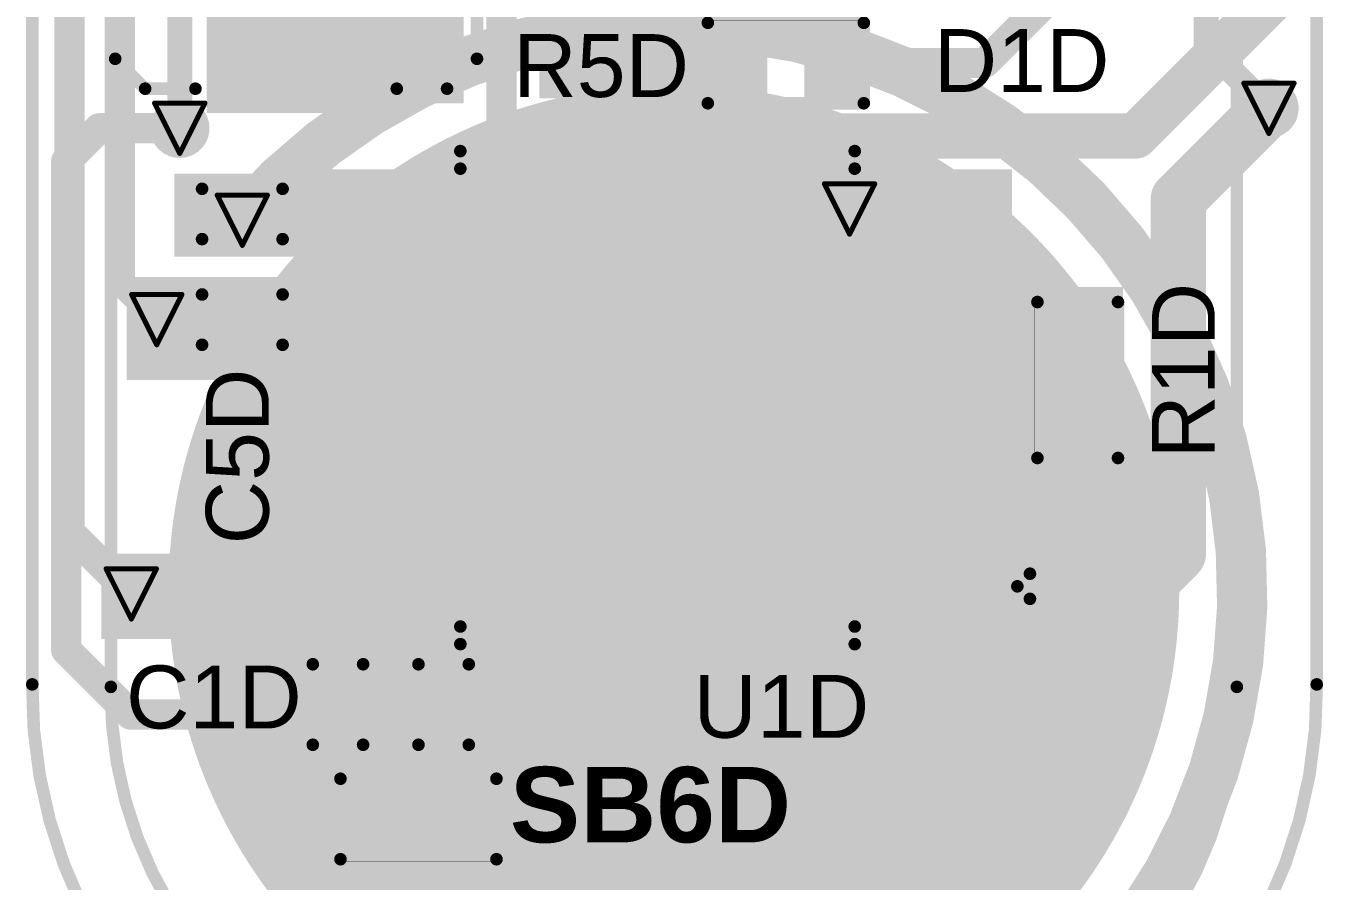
# Model space of a CAD drawing. Header units: inches. Extents: x -3.9 to 9.5, y -7 to 2.6.
# Drawn here: x -0.109 to 0.407, y -5.362 to -5.022 of the extents above; entities that cross this region are included whole.
import ezdxf

# ---------------------------------------------------------------- set-up
doc = ezdxf.new("R2010")
doc.units = ezdxf.units.IN
doc.header["$MEASUREMENT"] = 0
for name, color, linetype in [('Board Outline', 216, 'Continuous'), ('Bottom Layer', 5, 'Continuous'), ('Bottom Overlay', 54, 'Continuous'), ('Bottom Paste', 16, 'Continuous'), ('Bottom Solder', 6, 'Continuous'), ('Drill Drawing', 1, 'Continuous'), ('Top Layer', 1, 'Continuous'), ('Top Overlay', 2, 'Continuous'), ('Top Paste', 8, 'Continuous'), ('Top Solder', 216, 'Continuous'), ('Via Holes', 16, 'Continuous')]:
    doc.layers.add(name, color=color, linetype=linetype)
doc.styles.add('Arial', font='', dxfattribs={"height": 0.2})
doc.styles.add('Arial_Bold', font='', dxfattribs={"height": 0.2})
doc.styles.get('Arial').set_extended_font_data('Arial')
doc.styles.get('Arial_Bold').set_extended_font_data('Arial', bold=True)

# ---------------------------------------------------------------- blocks, each defined once
blk = doc.blocks.new('SOIC_8_45')
at = {"layer": 'Top Layer'}
for points in [[(-0.07579, 0.08681), (-0.07579, 0.06319), (-0.13681, 0.06319), (-0.13681, 0.08681)], [(0.13681, 0.08681), (0.13681, 0.06319), (0.07579, 0.06319), (0.07579, 0.08681)], [(-0.07579, 0.03681), (-0.07579, 0.01319), (-0.13681, 0.01319), (-0.13681, 0.03681)], [(0.13681, 0.03681), (0.13681, 0.01319), (0.07579, 0.01319), (0.07579, 0.03681)], [(-0.07579, -0.01319), (-0.07579, -0.03681), (-0.13681, -0.03681), (-0.13681, -0.01319)], [(0.13681, -0.01319), (0.13681, -0.03681), (0.07579, -0.03681), (0.07579, -0.01319)], [(-0.07579, -0.06319), (-0.07579, -0.08681), (-0.13681, -0.08681), (-0.13681, -0.06319)], [(0.13681, -0.06319), (0.13681, -0.08681), (0.07579, -0.08681), (0.07579, -0.06319)]]:
    blk.add_hatch(color=1, dxfattribs=at).paths.add_polyline_path(points)
at = {"layer": 'Top Overlay'}
blk.add_hatch(color=2, dxfattribs=at).paths.add_polyline_path([(-0.072, 0.062), (-0.059, 0.062), (-0.059, 0.088), (-0.072, 0.088)])
at = {"layer": 'Top Paste'}
for points in [[(-0.07579, 0.08681), (-0.07579, 0.06319), (-0.13681, 0.06319), (-0.13681, 0.08681)], [(0.13681, 0.08681), (0.13681, 0.06319), (0.07579, 0.06319), (0.07579, 0.08681)], [(-0.07579, 0.03681), (-0.07579, 0.01319), (-0.13681, 0.01319), (-0.13681, 0.03681)], [(0.13681, 0.03681), (0.13681, 0.01319), (0.07579, 0.01319), (0.07579, 0.03681)], [(-0.07579, -0.01319), (-0.07579, -0.03681), (-0.13681, -0.03681), (-0.13681, -0.01319)], [(0.13681, -0.01319), (0.13681, -0.03681), (0.07579, -0.03681), (0.07579, -0.01319)], [(-0.07579, -0.06319), (-0.07579, -0.08681), (-0.13681, -0.08681), (-0.13681, -0.06319)], [(0.13681, -0.06319), (0.13681, -0.08681), (0.07579, -0.08681), (0.07579, -0.06319)]]:
    blk.add_hatch(color=8, dxfattribs=at).paths.add_polyline_path(points)
at = {"layer": 'Top Solder'}
for points in [[(-0.07179, 0.09081), (-0.07179, 0.05919), (-0.14081, 0.05919), (-0.14081, 0.09081)], [(0.14081, 0.09081), (0.14081, 0.05919), (0.07179, 0.05919), (0.07179, 0.09081)], [(-0.07179, 0.04081), (-0.07179, 0.00919), (-0.14081, 0.00919), (-0.14081, 0.04081)], [(0.14081, 0.04081), (0.14081, 0.00919), (0.07179, 0.00919), (0.07179, 0.04081)], [(-0.07179, -0.00919), (-0.07179, -0.04081), (-0.14081, -0.04081), (-0.14081, -0.00919)], [(0.14081, -0.00919), (0.14081, -0.04081), (0.07179, -0.04081), (0.07179, -0.00919)], [(-0.07179, -0.05919), (-0.07179, -0.09081), (-0.14081, -0.09081), (-0.14081, -0.05919)], [(0.14081, -0.05919), (0.14081, -0.09081), (0.07179, -0.09081), (0.07179, -0.05919)]]:
    blk.add_hatch(color=216, dxfattribs=at).paths.add_polyline_path(points)
at = {"layer": 'Top Overlay'}
for points in [[(-0.07837, 0.098, 0.005, 0.005, 0), (-0.07837, 0.091, 0.005, 0.005, 0)], [(0.07837, 0.098, 0.005, 0.005, 0), (-0.07837, 0.098, 0.005, 0.005, 0)], [(0.07837, 0.098, 0.005, 0.005, 0), (0.07837, 0.091, 0.005, 0.005, 0)], [(-0.143, 0.075, 0.005, 0.005, 0), (-0.148, 0.08, 0.005, 0.005, 0)], [(-0.148, 0.08, 0.005, 0.005, 0), (-0.148, 0.07, 0.005, 0.005, 0)], [(-0.143, 0.075, 0.005, 0.005, 0), (-0.148, 0.07, 0.005, 0.005, 0)], [(-0.07837, -0.091, 0.005, 0.005, 0), (-0.07837, -0.098, 0.005, 0.005, 0)], [(0.07837, -0.091, 0.005, 0.005, 0), (0.07837, -0.098, 0.005, 0.005, 0)], [(0.07837, -0.098, 0.005, 0.005, 0), (-0.07837, -0.098, 0.005, 0.005, 0)]]:
    blk.add_lwpolyline(points, format="xyseb", dxfattribs=at)
for points in [[(-0.07962, 0.098, 0.0025, 0.0025, 1), (-0.07712, 0.098, 0.0025, 0.0025, 1)], [(-0.07962, 0.098, 0.0025, 0.0025, 1), (-0.07712, 0.098, 0.0025, 0.0025, 1)], [(0.07712, 0.098, 0.0025, 0.0025, 1), (0.07962, 0.098, 0.0025, 0.0025, 1)], [(0.07712, 0.098, 0.0025, 0.0025, 1), (0.07962, 0.098, 0.0025, 0.0025, 1)], [(-0.07962, 0.091, 0.0025, 0.0025, 1), (-0.07712, 0.091, 0.0025, 0.0025, 1)], [(0.07712, 0.091, 0.0025, 0.0025, 1), (0.07962, 0.091, 0.0025, 0.0025, 1)], [(-0.14925, 0.08, 0.0025, 0.0025, 1), (-0.14675, 0.08, 0.0025, 0.0025, 1)], [(-0.14925, 0.08, 0.0025, 0.0025, 1), (-0.14675, 0.08, 0.0025, 0.0025, 1)], [(-0.14425, 0.075, 0.0025, 0.0025, 1), (-0.14175, 0.075, 0.0025, 0.0025, 1)], [(-0.14425, 0.075, 0.0025, 0.0025, 1), (-0.14175, 0.075, 0.0025, 0.0025, 1)], [(-0.14925, 0.07, 0.0025, 0.0025, 1), (-0.14675, 0.07, 0.0025, 0.0025, 1)], [(-0.14925, 0.07, 0.0025, 0.0025, 1), (-0.14675, 0.07, 0.0025, 0.0025, 1)], [(-0.07962, -0.091, 0.0025, 0.0025, 1), (-0.07712, -0.091, 0.0025, 0.0025, 1)], [(0.07712, -0.091, 0.0025, 0.0025, 1), (0.07962, -0.091, 0.0025, 0.0025, 1)], [(-0.07962, -0.098, 0.0025, 0.0025, 1), (-0.07712, -0.098, 0.0025, 0.0025, 1)], [(-0.07962, -0.098, 0.0025, 0.0025, 1), (-0.07712, -0.098, 0.0025, 0.0025, 1)], [(0.07712, -0.098, 0.0025, 0.0025, 1), (0.07962, -0.098, 0.0025, 0.0025, 1)], [(0.07712, -0.098, 0.0025, 0.0025, 1), (0.07962, -0.098, 0.0025, 0.0025, 1)]]:
    blk.add_lwpolyline(points, format="xyseb", close=True, dxfattribs=at)
blk = doc.blocks.new('S______B______0402_66')
at = {"layer": 'Top Layer'}
for points in [[(-0.0275, -0.0125), (-0.0275, 0.0125), (-0.0095, 0.0125), (-0.0095, -0.0125)], [(0.0095, -0.0125), (0.0095, 0.0125), (0.0275, 0.0125), (0.0275, -0.0125)]]:
    blk.add_hatch(color=1, dxfattribs=at).paths.add_polyline_path(points)
at = {"layer": 'Top Paste'}
for points in [[(-0.0275, -0.0125), (-0.0275, 0.0125), (-0.0095, 0.0125), (-0.0095, -0.0125)], [(0.0095, -0.0125), (0.0095, 0.0125), (0.0275, 0.0125), (0.0275, -0.0125)]]:
    blk.add_hatch(color=8, dxfattribs=at).paths.add_polyline_path(points)
at = {"layer": 'Top Solder'}
for points in [[(-0.02967, -0.01467), (-0.02967, 0.01467), (-0.00733, 0.01467), (-0.00733, -0.01467)], [(0.00733, -0.01467), (0.00733, 0.01467), (0.02967, 0.01467), (0.02967, -0.01467)]]:
    blk.add_hatch(color=216, dxfattribs=at).paths.add_polyline_path(points)
at = {"layer": 'Top Overlay'}
for points in [[(-0.031, -0.016, 0.005, 0.005, 0), (-0.031, 0.016, 0.005, 0.005, 0)], [(-0.031, 0.016, 0.005, 0.005, 0), (0.031, 0.016, 0.005, 0.005, 0)], [(0.031, -0.016, 0.005, 0.005, 0), (0.031, 0.016, 0.005, 0.005, 0)], [(-0.031, -0.016, 0.005, 0.005, 0), (0.031, -0.016, 0.005, 0.005, 0)], [(-0.032, -0.017, 0.000127, 0.000127, 0), (0.032, -0.017, 0.000127, 0.000127, 0)]]:
    blk.add_lwpolyline(points, format="xyseb", dxfattribs=at)
for points in [[(-0.03225, 0.016, 0.0025, 0.0025, 1), (-0.02975, 0.016, 0.0025, 0.0025, 1)], [(-0.03225, 0.016, 0.0025, 0.0025, 1), (-0.02975, 0.016, 0.0025, 0.0025, 1)], [(0.02975, 0.016, 0.0025, 0.0025, 1), (0.03225, 0.016, 0.0025, 0.0025, 1)], [(0.02975, 0.016, 0.0025, 0.0025, 1), (0.03225, 0.016, 0.0025, 0.0025, 1)], [(-0.03225, -0.016, 0.0025, 0.0025, 1), (-0.02975, -0.016, 0.0025, 0.0025, 1)], [(-0.03225, -0.016, 0.0025, 0.0025, 1), (-0.02975, -0.016, 0.0025, 0.0025, 1)], [(0.02975, -0.016, 0.0025, 0.0025, 1), (0.03225, -0.016, 0.0025, 0.0025, 1)], [(0.02975, -0.016, 0.0025, 0.0025, 1), (0.03225, -0.016, 0.0025, 0.0025, 1)], [(-0.03203, -0.017, 0.0000635, 0.0000635, 1), (-0.03197, -0.017, 0.0000635, 0.0000635, 1)], [(0.03197, -0.017, 0.0000635, 0.0000635, 1), (0.03203, -0.017, 0.0000635, 0.0000635, 1)]]:
    blk.add_lwpolyline(points, format="xyseb", close=True, dxfattribs=at)
blk = doc.blocks.new('TC33X_2_104E__122')
at = {"layer": 'Top Layer'}
for points in [[(0.00787, 0.12992), (0.07087, 0.12992), (0.07087, 0.07087), (0.00787, 0.07087)], [(-0.02362, 0.02362), (0.02362, 0.02362), (0.02362, -0.02362), (-0.02362, -0.02362)], [(0.05512, 0.02362), (0.10236, 0.02362), (0.10236, -0.02362), (0.05512, -0.02362)]]:
    blk.add_hatch(color=1, dxfattribs=at).paths.add_polyline_path(points)
at = {"layer": 'Top Paste'}
for points in [[(0.00787, 0.12992), (0.07087, 0.12992), (0.07087, 0.07087), (0.00787, 0.07087)], [(-0.02362, 0.02362), (0.02362, 0.02362), (0.02362, -0.02362), (-0.02362, -0.02362)], [(0.05512, 0.02362), (0.10236, 0.02362), (0.10236, -0.02362), (0.05512, -0.02362)]]:
    blk.add_hatch(color=8, dxfattribs=at).paths.add_polyline_path(points)
at = {"layer": 'Top Solder'}
for points in [[(0.00387, 0.13392), (0.07487, 0.13392), (0.07487, 0.06687), (0.00387, 0.06687)], [(-0.02762, 0.02762), (0.02762, 0.02762), (0.02762, -0.02762), (-0.02762, -0.02762)], [(0.05112, 0.02762), (0.10636, 0.02762), (0.10636, -0.02762), (0.05112, -0.02762)]]:
    blk.add_hatch(color=216, dxfattribs=at).paths.add_polyline_path(points)
at = {"layer": 'Top Overlay'}
for points in [[(-0.02063, 0.1242, 0.005, 0.005, 0), (-0.03252, 0.11231, 0.005, 0.005, 0)], [(-0.00063, 0.1242, 0.005, 0.005, 0), (-0.02063, 0.1242, 0.005, 0.005, 0)], [(0.09937, 0.1242, 0.005, 0.005, 0), (0.07937, 0.1242, 0.005, 0.005, 0)], [(0.11126, 0.11231, 0.005, 0.005, 0), (0.09937, 0.1242, 0.005, 0.005, 0)], [(-0.03252, 0.11231, 0.005, 0.005, 0), (-0.03252, -0.02776, 0.005, 0.005, 0)], [(0.11126, 0.11231, 0.005, 0.005, 0), (0.11126, -0.02776, 0.005, 0.005, 0)], [(-0.038, -0.005, 0.005, 0.005, 0), (-0.043, 0, 0.005, 0.005, 0)], [(-0.043, 0, 0.005, 0.005, 0), (-0.043, -0.01, 0.005, 0.005, 0)], [(-0.038, -0.005, 0.005, 0.005, 0), (-0.043, -0.01, 0.005, 0.005, 0)], [(0.11126, -0.02776, 0.005, 0.005, 0), (-0.03252, -0.02776, 0.005, 0.005, 0)]]:
    blk.add_lwpolyline(points, format="xyseb", dxfattribs=at)
for points in [[(-0.02188, 0.1242, 0.0025, 0.0025, 1), (-0.01938, 0.1242, 0.0025, 0.0025, 1)], [(-0.02188, 0.1242, 0.0025, 0.0025, 1), (-0.01938, 0.1242, 0.0025, 0.0025, 1)], [(-0.00188, 0.1242, 0.0025, 0.0025, 1), (0.00062, 0.1242, 0.0025, 0.0025, 1)], [(0.07812, 0.1242, 0.0025, 0.0025, 1), (0.08062, 0.1242, 0.0025, 0.0025, 1)], [(0.09812, 0.1242, 0.0025, 0.0025, 1), (0.10062, 0.1242, 0.0025, 0.0025, 1)], [(0.09812, 0.1242, 0.0025, 0.0025, 1), (0.10062, 0.1242, 0.0025, 0.0025, 1)], [(-0.03377, 0.11231, 0.0025, 0.0025, 1), (-0.03127, 0.11231, 0.0025, 0.0025, 1)], [(-0.03377, 0.11231, 0.0025, 0.0025, 1), (-0.03127, 0.11231, 0.0025, 0.0025, 1)], [(0.11001, 0.11231, 0.0025, 0.0025, 1), (0.11251, 0.11231, 0.0025, 0.0025, 1)], [(0.11001, 0.11231, 0.0025, 0.0025, 1), (0.11251, 0.11231, 0.0025, 0.0025, 1)], [(-0.04425, 0, 0.0025, 0.0025, 1), (-0.04175, 0, 0.0025, 0.0025, 1)], [(-0.04425, 0, 0.0025, 0.0025, 1), (-0.04175, 0, 0.0025, 0.0025, 1)], [(-0.03925, -0.005, 0.0025, 0.0025, 1), (-0.03675, -0.005, 0.0025, 0.0025, 1)], [(-0.03925, -0.005, 0.0025, 0.0025, 1), (-0.03675, -0.005, 0.0025, 0.0025, 1)], [(-0.04425, -0.01, 0.0025, 0.0025, 1), (-0.04175, -0.01, 0.0025, 0.0025, 1)], [(-0.04425, -0.01, 0.0025, 0.0025, 1), (-0.04175, -0.01, 0.0025, 0.0025, 1)], [(-0.03377, -0.02776, 0.0025, 0.0025, 1), (-0.03127, -0.02776, 0.0025, 0.0025, 1)], [(-0.03377, -0.02776, 0.0025, 0.0025, 1), (-0.03127, -0.02776, 0.0025, 0.0025, 1)], [(0.11001, -0.02776, 0.0025, 0.0025, 1), (0.11251, -0.02776, 0.0025, 0.0025, 1)], [(0.11001, -0.02776, 0.0025, 0.0025, 1), (0.11251, -0.02776, 0.0025, 0.0025, 1)]]:
    blk.add_lwpolyline(points, format="xyseb", close=True, dxfattribs=at)
blk = doc.blocks.new('R___0402_150')
at = {"layer": 'Top Layer'}
for points in [[(-0.0275, -0.0125), (-0.0275, 0.0125), (-0.0095, 0.0125), (-0.0095, -0.0125)], [(0.0095, -0.0125), (0.0095, 0.0125), (0.0275, 0.0125), (0.0275, -0.0125)]]:
    blk.add_hatch(color=1, dxfattribs=at).paths.add_polyline_path(points)
at = {"layer": 'Top Paste'}
for points in [[(-0.0275, -0.0125), (-0.0275, 0.0125), (-0.0095, 0.0125), (-0.0095, -0.0125)], [(0.0095, -0.0125), (0.0095, 0.0125), (0.0275, 0.0125), (0.0275, -0.0125)]]:
    blk.add_hatch(color=8, dxfattribs=at).paths.add_polyline_path(points)
at = {"layer": 'Top Solder'}
for points in [[(-0.02967, -0.01467), (-0.02967, 0.01467), (-0.00733, 0.01467), (-0.00733, -0.01467)], [(0.00733, -0.01467), (0.00733, 0.01467), (0.02967, 0.01467), (0.02967, -0.01467)]]:
    blk.add_hatch(color=216, dxfattribs=at).paths.add_polyline_path(points)
at = {"layer": 'Top Overlay'}
for points in [[(-0.031, 0.016, 0.005, 0.005, 0), (-0.031, -0.016, 0.005, 0.005, 0)], [(0.031, 0.016, 0.005, 0.005, 0), (-0.031, 0.016, 0.005, 0.005, 0)], [(0.031, 0.016, 0.005, 0.005, 0), (0.031, -0.016, 0.005, 0.005, 0)], [(0.031, -0.016, 0.005, 0.005, 0), (-0.031, -0.016, 0.005, 0.005, 0)], [(0.032, -0.017, 0.000127, 0.000127, 0), (-0.032, -0.017, 0.000127, 0.000127, 0)]]:
    blk.add_lwpolyline(points, format="xyseb", dxfattribs=at)
for points in [[(-0.03225, 0.016, 0.0025, 0.0025, 1), (-0.02975, 0.016, 0.0025, 0.0025, 1)], [(-0.03225, 0.016, 0.0025, 0.0025, 1), (-0.02975, 0.016, 0.0025, 0.0025, 1)], [(0.02975, 0.016, 0.0025, 0.0025, 1), (0.03225, 0.016, 0.0025, 0.0025, 1)], [(0.02975, 0.016, 0.0025, 0.0025, 1), (0.03225, 0.016, 0.0025, 0.0025, 1)], [(-0.03225, -0.016, 0.0025, 0.0025, 1), (-0.02975, -0.016, 0.0025, 0.0025, 1)], [(-0.03225, -0.016, 0.0025, 0.0025, 1), (-0.02975, -0.016, 0.0025, 0.0025, 1)], [(0.02975, -0.016, 0.0025, 0.0025, 1), (0.03225, -0.016, 0.0025, 0.0025, 1)], [(0.02975, -0.016, 0.0025, 0.0025, 1), (0.03225, -0.016, 0.0025, 0.0025, 1)], [(-0.03203, -0.017, 0.0000635, 0.0000635, 1), (-0.03197, -0.017, 0.0000635, 0.0000635, 1)], [(0.03197, -0.017, 0.0000635, 0.0000635, 1), (0.03203, -0.017, 0.0000635, 0.0000635, 1)]]:
    blk.add_lwpolyline(points, format="xyseb", close=True, dxfattribs=at)
blk = doc.blocks.new('R___0402_178')
at = {"layer": 'Top Layer'}
for points in [[(-0.0275, -0.0125), (-0.0275, 0.0125), (-0.0095, 0.0125), (-0.0095, -0.0125)], [(0.0095, -0.0125), (0.0095, 0.0125), (0.0275, 0.0125), (0.0275, -0.0125)]]:
    blk.add_hatch(color=1, dxfattribs=at).paths.add_polyline_path(points)
at = {"layer": 'Top Paste'}
for points in [[(-0.0275, -0.0125), (-0.0275, 0.0125), (-0.0095, 0.0125), (-0.0095, -0.0125)], [(0.0095, -0.0125), (0.0095, 0.0125), (0.0275, 0.0125), (0.0275, -0.0125)]]:
    blk.add_hatch(color=8, dxfattribs=at).paths.add_polyline_path(points)
at = {"layer": 'Top Solder'}
for points in [[(-0.02967, -0.01467), (-0.02967, 0.01467), (-0.00733, 0.01467), (-0.00733, -0.01467)], [(0.00733, -0.01467), (0.00733, 0.01467), (0.02967, 0.01467), (0.02967, -0.01467)]]:
    blk.add_hatch(color=216, dxfattribs=at).paths.add_polyline_path(points)
at = {"layer": 'Top Overlay'}
for points in [[(-0.031, -0.016, 0.005, 0.005, 0), (-0.031, 0.016, 0.005, 0.005, 0)], [(0.031, 0.016, 0.005, 0.005, 0), (-0.031, 0.016, 0.005, 0.005, 0)], [(0.031, -0.016, 0.005, 0.005, 0), (0.031, 0.016, 0.005, 0.005, 0)], [(0.031, -0.016, 0.005, 0.005, 0), (-0.031, -0.016, 0.005, 0.005, 0)], [(0.032, -0.017, 0.000127, 0.000127, 0), (-0.032, -0.017, 0.000127, 0.000127, 0)]]:
    blk.add_lwpolyline(points, format="xyseb", dxfattribs=at)
for points in [[(-0.03225, 0.016, 0.0025, 0.0025, 1), (-0.02975, 0.016, 0.0025, 0.0025, 1)], [(-0.03225, 0.016, 0.0025, 0.0025, 1), (-0.02975, 0.016, 0.0025, 0.0025, 1)], [(0.02975, 0.016, 0.0025, 0.0025, 1), (0.03225, 0.016, 0.0025, 0.0025, 1)], [(0.02975, 0.016, 0.0025, 0.0025, 1), (0.03225, 0.016, 0.0025, 0.0025, 1)], [(-0.03225, -0.016, 0.0025, 0.0025, 1), (-0.02975, -0.016, 0.0025, 0.0025, 1)], [(-0.03225, -0.016, 0.0025, 0.0025, 1), (-0.02975, -0.016, 0.0025, 0.0025, 1)], [(0.02975, -0.016, 0.0025, 0.0025, 1), (0.03225, -0.016, 0.0025, 0.0025, 1)], [(0.02975, -0.016, 0.0025, 0.0025, 1), (0.03225, -0.016, 0.0025, 0.0025, 1)], [(-0.03203, -0.017, 0.0000635, 0.0000635, 1), (-0.03197, -0.017, 0.0000635, 0.0000635, 1)], [(0.03197, -0.017, 0.0000635, 0.0000635, 1), (0.03203, -0.017, 0.0000635, 0.0000635, 1)]]:
    blk.add_lwpolyline(points, format="xyseb", close=True, dxfattribs=at)
blk = doc.blocks.new('_EMG________B_199')
at = {"layer": 'Bottom Layer'}
h = blk.add_hatch(color=5, dxfattribs=at)
edge = h.paths.add_edge_path()
edge.add_arc((0, -0.3932), 0.19685, 0, 360)
at = {"layer": 'Bottom Paste'}
h = blk.add_hatch(color=16, dxfattribs=at)
edge = h.paths.add_edge_path()
edge.add_arc((0, -0.3932), 0.19685, 0, 360)
at = {"layer": 'Bottom Solder'}
h = blk.add_hatch(color=6, dxfattribs=at)
edge = h.paths.add_edge_path()
edge.add_arc((0, -0.3932), 0.20085, 0, 360)
at = {"layer": 'Bottom Overlay'}
for points in [[(-0.22375, -0.43172, 0.005, 0.005, 0), (-0.22375, 0.43172, 0.005, 0.005, 0)], [(0.22375, -0.43172, 0.005, 0.005, 0), (0.22375, 0.43172, 0.005, 0.005, 0)], [(-0.06026, -0.59892, 0.005, 0.005, -0.414214), (-0.22375, -0.43172, 0.005, 0.005, 0)], [(0.22375, -0.43172, 0.005, 0.005, -0.414214), (0.06026, -0.59892, 0.005, 0.005, 0)]]:
    blk.add_lwpolyline(points, format="xyseb", dxfattribs=at)
for points in [[(-0.225, -0.43172, 0.0025, 0.0025, 1), (-0.2225, -0.43172, 0.0025, 0.0025, 1)], [(-0.225, -0.43172, 0.0025, 0.0025, 1), (-0.2225, -0.43172, 0.0025, 0.0025, 1)], [(0.2225, -0.43172, 0.0025, 0.0025, 1), (0.225, -0.43172, 0.0025, 0.0025, 1)], [(0.2225, -0.43172, 0.0025, 0.0025, 1), (0.225, -0.43172, 0.0025, 0.0025, 1)]]:
    blk.add_lwpolyline(points, format="xyseb", close=True, dxfattribs=at)
blk = doc.blocks.new('C___0402_234')
at = {"layer": 'Top Layer'}
for points in [[(-0.0275, -0.0125), (-0.0275, 0.0125), (-0.0095, 0.0125), (-0.0095, -0.0125)], [(0.0095, -0.0125), (0.0095, 0.0125), (0.0275, 0.0125), (0.0275, -0.0125)]]:
    blk.add_hatch(color=1, dxfattribs=at).paths.add_polyline_path(points)
at = {"layer": 'Top Paste'}
for points in [[(-0.0275, -0.0125), (-0.0275, 0.0125), (-0.0095, 0.0125), (-0.0095, -0.0125)], [(0.0095, -0.0125), (0.0095, 0.0125), (0.0275, 0.0125), (0.0275, -0.0125)]]:
    blk.add_hatch(color=8, dxfattribs=at).paths.add_polyline_path(points)
at = {"layer": 'Top Solder'}
for points in [[(-0.02986, -0.01486), (-0.02986, 0.01486), (-0.00714, 0.01486), (-0.00714, -0.01486)], [(0.00714, -0.01486), (0.00714, 0.01486), (0.02986, 0.01486), (0.02986, -0.01486)]]:
    blk.add_hatch(color=216, dxfattribs=at).paths.add_polyline_path(points)
at = {"layer": 'Top Overlay'}
for points in [[(-0.011, 0.016, 0.005, 0.005, 0), (-0.031, 0.016, 0.005, 0.005, 0)], [(-0.031, -0.016, 0.005, 0.005, 0), (-0.031, 0.016, 0.005, 0.005, 0)], [(0.031, 0.016, 0.005, 0.005, 0), (0.011, 0.016, 0.005, 0.005, 0)], [(0.031, -0.016, 0.005, 0.005, 0), (0.031, 0.016, 0.005, 0.005, 0)], [(-0.011, -0.016, 0.005, 0.005, 0), (-0.031, -0.016, 0.005, 0.005, 0)], [(0.031, -0.016, 0.005, 0.005, 0), (0.011, -0.016, 0.005, 0.005, 0)]]:
    blk.add_lwpolyline(points, format="xyseb", dxfattribs=at)
for points in [[(-0.03225, 0.016, 0.0025, 0.0025, 1), (-0.02975, 0.016, 0.0025, 0.0025, 1)], [(-0.03225, 0.016, 0.0025, 0.0025, 1), (-0.02975, 0.016, 0.0025, 0.0025, 1)], [(-0.01225, 0.016, 0.0025, 0.0025, 1), (-0.00975, 0.016, 0.0025, 0.0025, 1)], [(0.00975, 0.016, 0.0025, 0.0025, 1), (0.01225, 0.016, 0.0025, 0.0025, 1)], [(0.02975, 0.016, 0.0025, 0.0025, 1), (0.03225, 0.016, 0.0025, 0.0025, 1)], [(0.02975, 0.016, 0.0025, 0.0025, 1), (0.03225, 0.016, 0.0025, 0.0025, 1)], [(-0.03225, -0.016, 0.0025, 0.0025, 1), (-0.02975, -0.016, 0.0025, 0.0025, 1)], [(-0.03225, -0.016, 0.0025, 0.0025, 1), (-0.02975, -0.016, 0.0025, 0.0025, 1)], [(-0.01225, -0.016, 0.0025, 0.0025, 1), (-0.00975, -0.016, 0.0025, 0.0025, 1)], [(0.00975, -0.016, 0.0025, 0.0025, 1), (0.01225, -0.016, 0.0025, 0.0025, 1)], [(0.02975, -0.016, 0.0025, 0.0025, 1), (0.03225, -0.016, 0.0025, 0.0025, 1)], [(0.02975, -0.016, 0.0025, 0.0025, 1), (0.03225, -0.016, 0.0025, 0.0025, 1)]]:
    blk.add_lwpolyline(points, format="xyseb", close=True, dxfattribs=at)
blk = doc.blocks.new('C___0402_262')
at = {"layer": 'Top Layer'}
for points in [[(-0.0275, -0.0125), (-0.0275, 0.0125), (-0.0095, 0.0125), (-0.0095, -0.0125)], [(0.0095, -0.0125), (0.0095, 0.0125), (0.0275, 0.0125), (0.0275, -0.0125)]]:
    blk.add_hatch(color=1, dxfattribs=at).paths.add_polyline_path(points)
at = {"layer": 'Top Paste'}
for points in [[(-0.0275, -0.0125), (-0.0275, 0.0125), (-0.0095, 0.0125), (-0.0095, -0.0125)], [(0.0095, -0.0125), (0.0095, 0.0125), (0.0275, 0.0125), (0.0275, -0.0125)]]:
    blk.add_hatch(color=8, dxfattribs=at).paths.add_polyline_path(points)
at = {"layer": 'Top Solder'}
for points in [[(-0.02986, -0.01486), (-0.02986, 0.01486), (-0.00714, 0.01486), (-0.00714, -0.01486)], [(0.00714, -0.01486), (0.00714, 0.01486), (0.02986, 0.01486), (0.02986, -0.01486)]]:
    blk.add_hatch(color=216, dxfattribs=at).paths.add_polyline_path(points)
at = {"layer": 'Top Overlay'}
for points in [[(-0.011, 0.016, 0.005, 0.005, 0), (-0.031, 0.016, 0.005, 0.005, 0)], [(-0.031, 0.016, 0.005, 0.005, 0), (-0.031, -0.016, 0.005, 0.005, 0)], [(0.031, 0.016, 0.005, 0.005, 0), (0.011, 0.016, 0.005, 0.005, 0)], [(0.031, 0.016, 0.005, 0.005, 0), (0.031, -0.016, 0.005, 0.005, 0)], [(-0.011, -0.016, 0.005, 0.005, 0), (-0.031, -0.016, 0.005, 0.005, 0)], [(0.031, -0.016, 0.005, 0.005, 0), (0.011, -0.016, 0.005, 0.005, 0)]]:
    blk.add_lwpolyline(points, format="xyseb", dxfattribs=at)
for points in [[(-0.03225, 0.016, 0.0025, 0.0025, 1), (-0.02975, 0.016, 0.0025, 0.0025, 1)], [(-0.03225, 0.016, 0.0025, 0.0025, 1), (-0.02975, 0.016, 0.0025, 0.0025, 1)], [(-0.01225, 0.016, 0.0025, 0.0025, 1), (-0.00975, 0.016, 0.0025, 0.0025, 1)], [(0.00975, 0.016, 0.0025, 0.0025, 1), (0.01225, 0.016, 0.0025, 0.0025, 1)], [(0.02975, 0.016, 0.0025, 0.0025, 1), (0.03225, 0.016, 0.0025, 0.0025, 1)], [(0.02975, 0.016, 0.0025, 0.0025, 1), (0.03225, 0.016, 0.0025, 0.0025, 1)], [(-0.03225, -0.016, 0.0025, 0.0025, 1), (-0.02975, -0.016, 0.0025, 0.0025, 1)], [(-0.03225, -0.016, 0.0025, 0.0025, 1), (-0.02975, -0.016, 0.0025, 0.0025, 1)], [(-0.01225, -0.016, 0.0025, 0.0025, 1), (-0.00975, -0.016, 0.0025, 0.0025, 1)], [(0.00975, -0.016, 0.0025, 0.0025, 1), (0.01225, -0.016, 0.0025, 0.0025, 1)], [(0.02975, -0.016, 0.0025, 0.0025, 1), (0.03225, -0.016, 0.0025, 0.0025, 1)], [(0.02975, -0.016, 0.0025, 0.0025, 1), (0.03225, -0.016, 0.0025, 0.0025, 1)]]:
    blk.add_lwpolyline(points, format="xyseb", close=True, dxfattribs=at)

msp = doc.modelspace()

# ---------------------------------------------------------------- hatches: boundary and pattern name
at = {"layer": 'Bottom Layer'}
h = msp.add_hatch(color=5, dxfattribs=at)
edge = h.paths.add_edge_path()
edge.add_arc((0.38535, -5.05478), 0.01181, 0, 360)
h = msp.add_hatch(color=5, dxfattribs=at)
edge = h.paths.add_edge_path()
edge.add_arc((-0.04752, -5.0627), 0.01181, 0, 360)
h = msp.add_hatch(color=5, dxfattribs=at)
edge = h.paths.add_edge_path()
edge.add_arc((-0.02265, -5.09928), 0.01181, 0, 360)
h = msp.add_hatch(color=5, dxfattribs=at)
edge = h.paths.add_edge_path()
edge.add_arc((0.21868, -5.09478), 0.01181, 0, 360)
h = msp.add_hatch(color=5, dxfattribs=at)
edge = h.paths.add_edge_path()
edge.add_arc((-0.05665, -5.13878), 0.01181, 0, 360)
h = msp.add_hatch(color=5, dxfattribs=at)
edge = h.paths.add_edge_path()
edge.add_arc((-0.06679, -5.24781), 0.01181, 0, 360)
at = {"layer": 'Top Layer'}
for points in [[(0.01135, -5.05278), (0.06535, -5.05278), (0.06535, -4.89178), (0.01135, -4.89178)], [(0.09535, -5.05078), (0.17535, -5.05078), (0.17535, -4.96478), (0.09535, -4.96478)], [(-0.03265, -5.03978), (0.03035, -5.03978), (0.03035, -4.98578), (-0.03265, -4.98578)], [(0.09535, -5.05078), (0.18335, -5.05078), (0.18335, -5.02378), (0.09535, -5.02378)], [(-0.04965, -5.11378), (0.08735, -5.11378), (0.08735, -5.08078), (-0.04965, -5.08078)], [(-0.06865, -5.16278), (0.06835, -5.16278), (0.06835, -5.12178), (-0.06865, -5.12178)], [(0.21537, -5.15678), (0.32735, -5.15678), (0.32735, -5.12578), (0.21537, -5.12578)], [(0.21537, -5.20678), (0.32835, -5.20678), (0.32835, -5.17078), (0.21537, -5.17078)], [(-0.07865, -5.26578), (0.09735, -5.26578), (0.09735, -5.23178), (-0.07865, -5.23178)], [(0.04635, -5.24978), (0.04635, -5.30778), (0.09735, -5.30778), (0.09735, -5.24978)], [(-0.00165, -5.40878), (0.03835, -5.40878), (0.03835, -5.27778), (-0.00165, -5.27778)], [(0.05635, -5.35678), (0.11735, -5.35678), (0.11735, -5.31828), (0.05635, -5.31828)]]:
    msp.add_hatch(color=1, dxfattribs=at).paths.add_polyline_path(points)
h = msp.add_hatch(color=1, dxfattribs=at)
edge = h.paths.add_edge_path()
edge.add_arc((0.38535, -5.05478), 0.01181, 0, 360)
h = msp.add_hatch(color=1, dxfattribs=at)
edge = h.paths.add_edge_path()
edge.add_arc((-0.04752, -5.0627), 0.01181, 0, 360)
h = msp.add_hatch(color=1, dxfattribs=at)
edge = h.paths.add_edge_path()
edge.add_arc((-0.02265, -5.09928), 0.01181, 0, 360)
h = msp.add_hatch(color=1, dxfattribs=at)
edge = h.paths.add_edge_path()
edge.add_arc((0.21868, -5.09478), 0.01181, 0, 360)
h = msp.add_hatch(color=1, dxfattribs=at)
edge = h.paths.add_edge_path()
edge.add_arc((-0.05665, -5.13878), 0.01181, 0, 360)
h = msp.add_hatch(color=1, dxfattribs=at)
edge = h.paths.add_edge_path()
edge.add_arc((-0.06679, -5.24781), 0.01181, 0, 360)
at = {"layer": 'Via Holes'}
h = msp.add_hatch(color=7, dxfattribs=at)
edge = h.paths.add_edge_path()
edge.add_arc((0.38535, -5.05478), 0.00591, 0, 360)
h = msp.add_hatch(color=7, dxfattribs=at)
edge = h.paths.add_edge_path()
edge.add_arc((-0.04752, -5.0627), 0.00591, 0, 360)
h = msp.add_hatch(color=7, dxfattribs=at)
edge = h.paths.add_edge_path()
edge.add_arc((0.21868, -5.09478), 0.00591, 0, 360)
h = msp.add_hatch(color=7, dxfattribs=at)
edge = h.paths.add_edge_path()
edge.add_arc((-0.02265, -5.09928), 0.00591, 0, 360)
h = msp.add_hatch(color=7, dxfattribs=at)
edge = h.paths.add_edge_path()
edge.add_arc((-0.05665, -5.13878), 0.00591, 0, 360)
h = msp.add_hatch(color=7, dxfattribs=at)
edge = h.paths.add_edge_path()
edge.add_arc((-0.06679, -5.24781), 0.00591, 0, 360)

# ---------------------------------------------------------------- linework, layer by layer
at = {"layer": 'Board Outline'}
for points in [[(-0.10614, -5.28378, 0.005, 0.005, 0), (-0.10613, -4.42332, 0.005, 0.005, 0)], [(0.40435, -4.42332, 0.005, 0.005, 0), (0.40435, -5.28379, 0.005, 0.005, 0)], [(0.08849, -5.48283, 0.005, 0.005, -0.414214), (-0.10614, -5.28379, 0.005, 0.005, 0)], [(0.40435, -5.28379, 0.005, 0.005, -0.414214), (0.20972, -5.48283, 0.005, 0.005, 0)]]:
    msp.add_lwpolyline(points, format="xyseb", dxfattribs=at)
for points in [[(-0.10739, -5.28378, 0.0025, 0.0025, 1), (-0.10489, -5.28378, 0.0025, 0.0025, 1)], [(-0.10739, -5.28379, 0.0025, 0.0025, 1), (-0.10489, -5.28379, 0.0025, 0.0025, 1)], [(0.4031, -5.28379, 0.0025, 0.0025, 1), (0.4056, -5.28379, 0.0025, 0.0025, 1)], [(0.4031, -5.28379, 0.0025, 0.0025, 1), (0.4056, -5.28379, 0.0025, 0.0025, 1)]]:
    msp.add_lwpolyline(points, format="xyseb", close=True, dxfattribs=at)
at = {"layer": 'Bottom Layer'}
for points in [[(-0.09133, -5.22328, 0.012, 0.012, 0), (-0.09133, -4.66086, 0.012, 0.012, 0)], [(-0.07033, -5.1251, 0.01, 0.01, 0), (-0.07033, -4.79596, 0.01, 0.01, 0)], [(0.3604, -5.02983, 0.01, 0.01, 0), (0.3604, -4.96874, 0.01, 0.01, 0)], [(-0.04752, -5.01565, 0.01, 0.01, 0), (-0.04752, -5.0627, 0.01, 0.01, 0)], [(-0.02265, -5.09928, 0.02, 0.02, -1.34747), (0.20885, -5.46541, 0.02, 0.02, 0)], [(0.3604, -5.02983, 0.01, 0.01, 0), (0.38535, -5.05478, 0.01, 0.01, 0)], [(-0.07033, -5.1251, 0.01, 0.01, 0), (-0.05833, -5.1371, 0.01, 0.01, 0)], [(-0.05833, -5.1371, 0.01, 0.01, 0), (-0.05665, -5.13878, 0.01, 0.01, 0)], [(-0.05833, -5.1371, 0.01, 0.01, 0), (-0.05833, -5.1371, 0.01, 0.01, 0)], [(0.14911, -5.15805, 0.022, 0.022, 0), (0.14937, -5.15778, 0.022, 0.022, 0)], [(0.14911, -5.24661, 0.022, 0.022, 0), (0.14911, -5.15805, 0.022, 0.022, 0)], [(-0.09133, -5.22328, 0.012, 0.012, 0), (-0.06679, -5.24781, 0.012, 0.012, 0)]]:
    msp.add_lwpolyline(points, format="xyseb", dxfattribs=at)
for points in [[(0.3579, -5.02983, 0.005, 0.005, 1), (0.3629, -5.02983, 0.005, 0.005, 1)], [(0.3579, -5.02983, 0.005, 0.005, 1), (0.3629, -5.02983, 0.005, 0.005, 1)], [(0.38285, -5.05478, 0.005, 0.005, 1), (0.38785, -5.05478, 0.005, 0.005, 1)], [(-0.05002, -5.0627, 0.005, 0.005, 1), (-0.04502, -5.0627, 0.005, 0.005, 1)], [(-0.02765, -5.09928, 0.01, 0.01, 1), (-0.01765, -5.09928, 0.01, 0.01, 1)], [(-0.07283, -5.1251, 0.005, 0.005, 1), (-0.06783, -5.1251, 0.005, 0.005, 1)], [(-0.07283, -5.1251, 0.005, 0.005, 1), (-0.06783, -5.1251, 0.005, 0.005, 1)], [(-0.06083, -5.1371, 0.005, 0.005, 1), (-0.05583, -5.1371, 0.005, 0.005, 1)], [(-0.06083, -5.1371, 0.005, 0.005, 1), (-0.05583, -5.1371, 0.005, 0.005, 1)], [(-0.06083, -5.1371, 0.005, 0.005, 1), (-0.05583, -5.1371, 0.005, 0.005, 1)], [(-0.06083, -5.1371, 0.005, 0.005, 1), (-0.05583, -5.1371, 0.005, 0.005, 1)], [(-0.05915, -5.13878, 0.005, 0.005, 1), (-0.05415, -5.13878, 0.005, 0.005, 1)], [(0.14361, -5.15805, 0.011, 0.011, 1), (0.15461, -5.15805, 0.011, 0.011, 1)], [(0.14361, -5.15805, 0.011, 0.011, 1), (0.15461, -5.15805, 0.011, 0.011, 1)], [(0.14387, -5.15778, 0.011, 0.011, 1), (0.15487, -5.15778, 0.011, 0.011, 1)], [(-0.09433, -5.22328, 0.006, 0.006, 1), (-0.08833, -5.22328, 0.006, 0.006, 1)], [(-0.09433, -5.22328, 0.006, 0.006, 1), (-0.08833, -5.22328, 0.006, 0.006, 1)], [(0.14361, -5.24661, 0.011, 0.011, 1), (0.15461, -5.24661, 0.011, 0.011, 1)], [(-0.06979, -5.24781, 0.006, 0.006, 1), (-0.06379, -5.24781, 0.006, 0.006, 1)]]:
    msp.add_lwpolyline(points, format="xyseb", close=True, dxfattribs=at)
at = {"layer": 'Drill Drawing'}
for points in [[(0.37535, -5.04478, 0.002, 0.002, 0), (0.39535, -5.04478, 0.002, 0.002, 0)], [(0.37535, -5.04478, 0.002, 0.002, 0), (0.38535, -5.06478, 0.002, 0.002, 0)], [(0.38535, -5.06478, 0.002, 0.002, 0), (0.39535, -5.04478, 0.002, 0.002, 0)], [(-0.05752, -5.0527, 0.002, 0.002, 0), (-0.03752, -5.0527, 0.002, 0.002, 0)], [(-0.05752, -5.0527, 0.002, 0.002, 0), (-0.04752, -5.0727, 0.002, 0.002, 0)], [(-0.04752, -5.0727, 0.002, 0.002, 0), (-0.03752, -5.0527, 0.002, 0.002, 0)], [(0.20868, -5.08478, 0.002, 0.002, 0), (0.22868, -5.08478, 0.002, 0.002, 0)], [(0.20868, -5.08478, 0.002, 0.002, 0), (0.21868, -5.10478, 0.002, 0.002, 0)], [(0.21868, -5.10478, 0.002, 0.002, 0), (0.22868, -5.08478, 0.002, 0.002, 0)], [(-0.03265, -5.08928, 0.002, 0.002, 0), (-0.01265, -5.08928, 0.002, 0.002, 0)], [(-0.03265, -5.08928, 0.002, 0.002, 0), (-0.02265, -5.10928, 0.002, 0.002, 0)], [(-0.02265, -5.10928, 0.002, 0.002, 0), (-0.01265, -5.08928, 0.002, 0.002, 0)], [(-0.06665, -5.12878, 0.002, 0.002, 0), (-0.04665, -5.12878, 0.002, 0.002, 0)], [(-0.06665, -5.12878, 0.002, 0.002, 0), (-0.05665, -5.14878, 0.002, 0.002, 0)], [(-0.05665, -5.14878, 0.002, 0.002, 0), (-0.04665, -5.12878, 0.002, 0.002, 0)], [(-0.07679, -5.23781, 0.002, 0.002, 0), (-0.05679, -5.23781, 0.002, 0.002, 0)], [(-0.07679, -5.23781, 0.002, 0.002, 0), (-0.06679, -5.25781, 0.002, 0.002, 0)], [(-0.06679, -5.25781, 0.002, 0.002, 0), (-0.05679, -5.23781, 0.002, 0.002, 0)]]:
    msp.add_lwpolyline(points, format="xyseb", dxfattribs=at)
for points in [[(0.37485, -5.04478, 0.001, 0.001, 1), (0.37585, -5.04478, 0.001, 0.001, 1)], [(0.37485, -5.04478, 0.001, 0.001, 1), (0.37585, -5.04478, 0.001, 0.001, 1)], [(0.39485, -5.04478, 0.001, 0.001, 1), (0.39585, -5.04478, 0.001, 0.001, 1)], [(0.39485, -5.04478, 0.001, 0.001, 1), (0.39585, -5.04478, 0.001, 0.001, 1)], [(-0.05802, -5.0527, 0.001, 0.001, 1), (-0.05702, -5.0527, 0.001, 0.001, 1)], [(-0.05802, -5.0527, 0.001, 0.001, 1), (-0.05702, -5.0527, 0.001, 0.001, 1)], [(-0.03802, -5.0527, 0.001, 0.001, 1), (-0.03702, -5.0527, 0.001, 0.001, 1)], [(-0.03802, -5.0527, 0.001, 0.001, 1), (-0.03702, -5.0527, 0.001, 0.001, 1)], [(0.38485, -5.06478, 0.001, 0.001, 1), (0.38585, -5.06478, 0.001, 0.001, 1)], [(0.38485, -5.06478, 0.001, 0.001, 1), (0.38585, -5.06478, 0.001, 0.001, 1)], [(-0.04802, -5.0727, 0.001, 0.001, 1), (-0.04702, -5.0727, 0.001, 0.001, 1)], [(-0.04802, -5.0727, 0.001, 0.001, 1), (-0.04702, -5.0727, 0.001, 0.001, 1)], [(0.20818, -5.08478, 0.001, 0.001, 1), (0.20918, -5.08478, 0.001, 0.001, 1)], [(0.20818, -5.08478, 0.001, 0.001, 1), (0.20918, -5.08478, 0.001, 0.001, 1)], [(0.22818, -5.08478, 0.001, 0.001, 1), (0.22918, -5.08478, 0.001, 0.001, 1)], [(0.22818, -5.08478, 0.001, 0.001, 1), (0.22918, -5.08478, 0.001, 0.001, 1)], [(-0.03315, -5.08928, 0.001, 0.001, 1), (-0.03215, -5.08928, 0.001, 0.001, 1)], [(-0.03315, -5.08928, 0.001, 0.001, 1), (-0.03215, -5.08928, 0.001, 0.001, 1)], [(-0.01315, -5.08928, 0.001, 0.001, 1), (-0.01215, -5.08928, 0.001, 0.001, 1)], [(-0.01315, -5.08928, 0.001, 0.001, 1), (-0.01215, -5.08928, 0.001, 0.001, 1)], [(-0.02315, -5.10928, 0.001, 0.001, 1), (-0.02215, -5.10928, 0.001, 0.001, 1)], [(-0.02315, -5.10928, 0.001, 0.001, 1), (-0.02215, -5.10928, 0.001, 0.001, 1)], [(0.21818, -5.10478, 0.001, 0.001, 1), (0.21918, -5.10478, 0.001, 0.001, 1)], [(0.21818, -5.10478, 0.001, 0.001, 1), (0.21918, -5.10478, 0.001, 0.001, 1)], [(-0.06715, -5.12878, 0.001, 0.001, 1), (-0.06615, -5.12878, 0.001, 0.001, 1)], [(-0.06715, -5.12878, 0.001, 0.001, 1), (-0.06615, -5.12878, 0.001, 0.001, 1)], [(-0.04715, -5.12878, 0.001, 0.001, 1), (-0.04615, -5.12878, 0.001, 0.001, 1)], [(-0.04715, -5.12878, 0.001, 0.001, 1), (-0.04615, -5.12878, 0.001, 0.001, 1)], [(-0.05715, -5.14878, 0.001, 0.001, 1), (-0.05615, -5.14878, 0.001, 0.001, 1)], [(-0.05715, -5.14878, 0.001, 0.001, 1), (-0.05615, -5.14878, 0.001, 0.001, 1)], [(-0.07729, -5.23781, 0.001, 0.001, 1), (-0.07629, -5.23781, 0.001, 0.001, 1)], [(-0.07729, -5.23781, 0.001, 0.001, 1), (-0.07629, -5.23781, 0.001, 0.001, 1)], [(-0.05729, -5.23781, 0.001, 0.001, 1), (-0.05629, -5.23781, 0.001, 0.001, 1)], [(-0.05729, -5.23781, 0.001, 0.001, 1), (-0.05629, -5.23781, 0.001, 0.001, 1)], [(-0.06729, -5.25781, 0.001, 0.001, 1), (-0.06629, -5.25781, 0.001, 0.001, 1)], [(-0.06729, -5.25781, 0.001, 0.001, 1), (-0.06629, -5.25781, 0.001, 0.001, 1)]]:
    msp.add_lwpolyline(points, format="xyseb", close=True, dxfattribs=at)
at = {"layer": 'Top Layer'}
for points in [[(0.16985, -5.03478, 0.012, 0.012, 0), (0.16985, -4.75078, 0.012, 0.012, 0)], [(0.08037, -5.08678, 0.012, 0.012, 0), (0.08037, -4.86078, 0.012, 0.012, 0)], [(0.27237, -5.03678, 0.012, 0.012, 0), (0.30337, -5.00578, 0.012, 0.012, 0)], [(0.33235, -5.06578, 0.018, 0.018, 0), (0.38635, -5.01178, 0.018, 0.018, 0)], [(0.21185, -5.03678, 0.012, 0.012, 0), (0.27237, -5.03678, 0.012, 0.012, 0)], [(0.34935, -5.09078, 0.022, 0.022, 0), (0.38535, -5.05478, 0.022, 0.022, 0)], [(-0.09265, -5.07578, 0.012, 0.012, 0), (-0.07956, -5.0627, 0.012, 0.012, 0)], [(-0.07956, -5.0627, 0.012, 0.012, 0), (-0.04752, -5.0627, 0.012, 0.012, 0)], [(0.17835, -5.09578, 0.018, 0.018, 0), (0.20835, -5.06578, 0.018, 0.018, 0)], [(0.20835, -5.06578, 0.018, 0.018, 0), (0.33235, -5.06578, 0.018, 0.018, 0)], [(-0.09265, -5.27017, 0.012, 0.012, 0), (-0.09265, -5.07578, 0.012, 0.012, 0)], [(0.34935, -5.2319, 0.022, 0.022, 0), (0.34935, -5.09078, 0.022, 0.022, 0)], [(0.17835, -5.18178, 0.018, 0.018, 0), (0.17835, -5.09578, 0.018, 0.018, 0)], [(0.21868, -5.09478, 0.022, 0.022, 0), (0.24867, -5.09478, 0.022, 0.022, 0)], [(-0.02413, -5.12778, 0.01, 0.01, 0), (-0.01963, -5.13228, 0.01, 0.01, 0)], [(-0.05665, -5.13878, 0.02, 0.02, 0), (-0.05608, -5.13935, 0.02, 0.02, 0)], [(-0.01963, -5.13628, 0.01, 0.01, 0), (-0.01963, -5.13228, 0.01, 0.01, 0)], [(-0.05608, -5.13935, 0.02, 0.02, 0), (-0.02265, -5.13935, 0.02, 0.02, 0)], [(-0.02265, -5.13935, 0.02, 0.02, 0), (-0.02256, -5.13935, 0.02, 0.02, 0)], [(-0.02256, -5.13935, 0.02, 0.02, 0), (-0.01963, -5.14228, 0.02, 0.02, 0)], [(-0.01963, -5.14228, 0.02, 0.02, 0), (0.00935, -5.14228, 0.02, 0.02, 0)], [(-0.02265, -5.13935, 0.01, 0.01, 0), (-0.02265, -5.13628, 0.01, 0.01, 0)], [(-0.02265, -5.14057, 0.01, 0.01, 0), (-0.02265, -5.13935, 0.01, 0.01, 0)], [(-0.01963, -5.14228, 0.01, 0.01, 0), (-0.01963, -5.14057, 0.01, 0.01, 0)], [(-0.01963, -5.20878, 0.01, 0.01, 0), (-0.01963, -5.14228, 0.01, 0.01, 0)], [(0.16135, -5.19478, 0.018, 0.018, 0), (0.17435, -5.18178, 0.018, 0.018, 0)], [(0.17835, -5.40078, 0.018, 0.018, 0), (0.17835, -5.18178, 0.018, 0.018, 0)], [(0.03607, -5.19478, 0.018, 0.018, 0), (0.16135, -5.19478, 0.018, 0.018, 0)], [(-0.01963, -5.20878, 0.01, 0.01, 0), (-0.00863, -5.21978, 0.01, 0.01, 0)], [(-0.00863, -5.21978, 0.01, 0.01, 0), (0.10835, -5.21978, 0.01, 0.01, 0)], [(0.10835, -5.21978, 0.01, 0.01, 0), (0.12035, -5.23178, 0.01, 0.01, 0)], [(0.33646, -5.24478, 0.022, 0.022, 0), (0.34935, -5.2319, 0.022, 0.022, 0)], [(0.12035, -5.31528, 0.01, 0.01, 0), (0.12035, -5.23178, 0.01, 0.01, 0)], [(0.24867, -5.24478, 0.022, 0.022, 0), (0.33646, -5.24478, 0.022, 0.022, 0)], [(-0.06679, -5.24781, 0.01, 0.01, 0), (-0.06676, -5.24778, 0.01, 0.01, 0)], [(-0.06676, -5.24778, 0.01, 0.01, 0), (-0.06465, -5.24778, 0.01, 0.01, 0)], [(-0.09265, -5.27017, 0.012, 0.012, 0), (-0.06703, -5.29578, 0.012, 0.012, 0)], [(0.01735, -5.33728, 0.025, 0.025, 0), (0.01735, -5.29578, 0.025, 0.025, 0)], [(-0.06703, -5.29578, 0.012, 0.012, 0), (0.01735, -5.29578, 0.012, 0.012, 0)], [(0.0981, -5.33753, 0.01, 0.01, 0), (0.12035, -5.31528, 0.01, 0.01, 0)], [(0.08685, -5.33753, 0.01, 0.01, 0), (0.0981, -5.33753, 0.01, 0.01, 0)]]:
    msp.add_lwpolyline(points, format="xyseb", dxfattribs=at)
for points in [[(0.16685, -5.03478, 0.006, 0.006, 1), (0.17285, -5.03478, 0.006, 0.006, 1)], [(0.20885, -5.03678, 0.006, 0.006, 1), (0.21485, -5.03678, 0.006, 0.006, 1)], [(0.26937, -5.03678, 0.006, 0.006, 1), (0.27537, -5.03678, 0.006, 0.006, 1)], [(0.26937, -5.03678, 0.006, 0.006, 1), (0.27537, -5.03678, 0.006, 0.006, 1)], [(0.37985, -5.05478, 0.011, 0.011, 1), (0.39085, -5.05478, 0.011, 0.011, 1)], [(-0.08256, -5.0627, 0.006, 0.006, 1), (-0.07656, -5.0627, 0.006, 0.006, 1)], [(-0.08256, -5.0627, 0.006, 0.006, 1), (-0.07656, -5.0627, 0.006, 0.006, 1)], [(-0.05052, -5.0627, 0.006, 0.006, 1), (-0.04452, -5.0627, 0.006, 0.006, 1)], [(0.20385, -5.06578, 0.009, 0.009, 1), (0.21285, -5.06578, 0.009, 0.009, 1)], [(0.20385, -5.06578, 0.009, 0.009, 1), (0.21285, -5.06578, 0.009, 0.009, 1)], [(0.32785, -5.06578, 0.009, 0.009, 1), (0.33685, -5.06578, 0.009, 0.009, 1)], [(0.32785, -5.06578, 0.009, 0.009, 1), (0.33685, -5.06578, 0.009, 0.009, 1)], [(-0.09565, -5.07578, 0.006, 0.006, 1), (-0.08965, -5.07578, 0.006, 0.006, 1)], [(-0.09565, -5.07578, 0.006, 0.006, 1), (-0.08965, -5.07578, 0.006, 0.006, 1)], [(0.07737, -5.08678, 0.006, 0.006, 1), (0.08337, -5.08678, 0.006, 0.006, 1)], [(0.34385, -5.09078, 0.011, 0.011, 1), (0.35485, -5.09078, 0.011, 0.011, 1)], [(0.34385, -5.09078, 0.011, 0.011, 1), (0.35485, -5.09078, 0.011, 0.011, 1)], [(0.17385, -5.09578, 0.009, 0.009, 1), (0.18285, -5.09578, 0.009, 0.009, 1)], [(0.17385, -5.09578, 0.009, 0.009, 1), (0.18285, -5.09578, 0.009, 0.009, 1)], [(0.21318, -5.09478, 0.011, 0.011, 1), (0.22418, -5.09478, 0.011, 0.011, 1)], [(0.24317, -5.09478, 0.011, 0.011, 1), (0.25417, -5.09478, 0.011, 0.011, 1)], [(-0.02663, -5.12778, 0.005, 0.005, 1), (-0.02163, -5.12778, 0.005, 0.005, 1)], [(-0.06165, -5.13878, 0.01, 0.01, 1), (-0.05165, -5.13878, 0.01, 0.01, 1)], [(-0.02213, -5.13228, 0.005, 0.005, 1), (-0.01713, -5.13228, 0.005, 0.005, 1)], [(-0.02213, -5.13228, 0.005, 0.005, 1), (-0.01713, -5.13228, 0.005, 0.005, 1)], [(-0.06108, -5.13935, 0.01, 0.01, 1), (-0.05108, -5.13935, 0.01, 0.01, 1)], [(-0.06108, -5.13935, 0.01, 0.01, 1), (-0.05108, -5.13935, 0.01, 0.01, 1)], [(-0.02765, -5.13935, 0.01, 0.01, 1), (-0.01765, -5.13935, 0.01, 0.01, 1)], [(-0.02765, -5.13935, 0.01, 0.01, 1), (-0.01765, -5.13935, 0.01, 0.01, 1)], [(-0.02756, -5.13935, 0.01, 0.01, 1), (-0.01756, -5.13935, 0.01, 0.01, 1)], [(-0.02756, -5.13935, 0.01, 0.01, 1), (-0.01756, -5.13935, 0.01, 0.01, 1)], [(-0.02463, -5.14228, 0.01, 0.01, 1), (-0.01463, -5.14228, 0.01, 0.01, 1)], [(-0.02463, -5.14228, 0.01, 0.01, 1), (-0.01463, -5.14228, 0.01, 0.01, 1)], [(-0.02515, -5.13628, 0.005, 0.005, 1), (-0.02015, -5.13628, 0.005, 0.005, 1)], [(-0.02515, -5.13935, 0.005, 0.005, 1), (-0.02015, -5.13935, 0.005, 0.005, 1)], [(-0.02515, -5.13935, 0.005, 0.005, 1), (-0.02015, -5.13935, 0.005, 0.005, 1)], [(-0.02213, -5.13628, 0.005, 0.005, 1), (-0.01713, -5.13628, 0.005, 0.005, 1)], [(0.00435, -5.14228, 0.01, 0.01, 1), (0.01435, -5.14228, 0.01, 0.01, 1)], [(-0.02515, -5.14057, 0.005, 0.005, 1), (-0.02015, -5.14057, 0.005, 0.005, 1)], [(-0.02213, -5.14057, 0.005, 0.005, 1), (-0.01713, -5.14057, 0.005, 0.005, 1)], [(-0.02213, -5.14228, 0.005, 0.005, 1), (-0.01713, -5.14228, 0.005, 0.005, 1)], [(-0.02213, -5.14228, 0.005, 0.005, 1), (-0.01713, -5.14228, 0.005, 0.005, 1)], [(0.16985, -5.18178, 0.009, 0.009, 1), (0.17885, -5.18178, 0.009, 0.009, 1)], [(0.17385, -5.18178, 0.009, 0.009, 1), (0.18285, -5.18178, 0.009, 0.009, 1)], [(0.17385, -5.18178, 0.009, 0.009, 1), (0.18285, -5.18178, 0.009, 0.009, 1)], [(0.03157, -5.19478, 0.009, 0.009, 1), (0.04057, -5.19478, 0.009, 0.009, 1)], [(0.15685, -5.19478, 0.009, 0.009, 1), (0.16585, -5.19478, 0.009, 0.009, 1)], [(0.15685, -5.19478, 0.009, 0.009, 1), (0.16585, -5.19478, 0.009, 0.009, 1)], [(-0.02213, -5.20878, 0.005, 0.005, 1), (-0.01713, -5.20878, 0.005, 0.005, 1)], [(-0.02213, -5.20878, 0.005, 0.005, 1), (-0.01713, -5.20878, 0.005, 0.005, 1)], [(-0.01113, -5.21978, 0.005, 0.005, 1), (-0.00613, -5.21978, 0.005, 0.005, 1)], [(-0.01113, -5.21978, 0.005, 0.005, 1), (-0.00613, -5.21978, 0.005, 0.005, 1)], [(0.10585, -5.21978, 0.005, 0.005, 1), (0.11085, -5.21978, 0.005, 0.005, 1)], [(0.10585, -5.21978, 0.005, 0.005, 1), (0.11085, -5.21978, 0.005, 0.005, 1)], [(0.34385, -5.2319, 0.011, 0.011, 1), (0.35485, -5.2319, 0.011, 0.011, 1)], [(0.34385, -5.2319, 0.011, 0.011, 1), (0.35485, -5.2319, 0.011, 0.011, 1)], [(0.11785, -5.23178, 0.005, 0.005, 1), (0.12285, -5.23178, 0.005, 0.005, 1)], [(0.11785, -5.23178, 0.005, 0.005, 1), (0.12285, -5.23178, 0.005, 0.005, 1)], [(0.24317, -5.24478, 0.011, 0.011, 1), (0.25417, -5.24478, 0.011, 0.011, 1)], [(0.33096, -5.24478, 0.011, 0.011, 1), (0.34196, -5.24478, 0.011, 0.011, 1)], [(0.33096, -5.24478, 0.011, 0.011, 1), (0.34196, -5.24478, 0.011, 0.011, 1)], [(-0.06929, -5.24781, 0.005, 0.005, 1), (-0.06429, -5.24781, 0.005, 0.005, 1)], [(-0.06926, -5.24778, 0.005, 0.005, 1), (-0.06426, -5.24778, 0.005, 0.005, 1)], [(-0.06926, -5.24778, 0.005, 0.005, 1), (-0.06426, -5.24778, 0.005, 0.005, 1)], [(-0.06715, -5.24778, 0.005, 0.005, 1), (-0.06215, -5.24778, 0.005, 0.005, 1)], [(-0.09565, -5.27017, 0.006, 0.006, 1), (-0.08965, -5.27017, 0.006, 0.006, 1)], [(-0.09565, -5.27017, 0.006, 0.006, 1), (-0.08965, -5.27017, 0.006, 0.006, 1)], [(0.0111, -5.29578, 0.0125, 0.0125, 1), (0.0236, -5.29578, 0.0125, 0.0125, 1)], [(-0.07003, -5.29578, 0.006, 0.006, 1), (-0.06403, -5.29578, 0.006, 0.006, 1)], [(-0.07003, -5.29578, 0.006, 0.006, 1), (-0.06403, -5.29578, 0.006, 0.006, 1)], [(0.01435, -5.29578, 0.006, 0.006, 1), (0.02035, -5.29578, 0.006, 0.006, 1)], [(0.11785, -5.31528, 0.005, 0.005, 1), (0.12285, -5.31528, 0.005, 0.005, 1)], [(0.11785, -5.31528, 0.005, 0.005, 1), (0.12285, -5.31528, 0.005, 0.005, 1)], [(0.0111, -5.33728, 0.0125, 0.0125, 1), (0.0236, -5.33728, 0.0125, 0.0125, 1)], [(0.08435, -5.33753, 0.005, 0.005, 1), (0.08935, -5.33753, 0.005, 0.005, 1)], [(0.0956, -5.33753, 0.005, 0.005, 1), (0.1006, -5.33753, 0.005, 0.005, 1)], [(0.0956, -5.33753, 0.005, 0.005, 1), (0.1006, -5.33753, 0.005, 0.005, 1)]]:
    msp.add_lwpolyline(points, format="xyseb", close=True, dxfattribs=at)

# ---------------------------------------------------------------- block references
for name, p in [('_EMG________B_199', (0.14886, -4.85305)), ('S______B______0402_66', (0.04735, -5.33728))]:
    msp.add_blockref(name, p)
for name, p, rotation in [('TC33X_2_104E__122', (0.03809, -4.92278), 180), ('R___0402_150', (0.19335, -5.03678), 180), ('SOIC_8_45', (0.14237, -5.16978), 180), ('C___0402_234', (-0.02265, -5.11778), 270), ('R___0402_178', (0.30935, -5.16278), 270), ('C___0402_262', (0.03635, -5.29178), 180)]:
    msp.add_blockref(name, p, dxfattribs=dict(rotation=rotation))

# ---------------------------------------------------------------- texts
at = {"layer": 'Top Overlay'}
for s, height, style, p in [('R5D', 0.025, 'Arial', (0.08503, -5.05028)), ('D1D', 0.025, 'Arial', (0.25211, -5.04828)), ('C1D', 0.025, 'Arial', (-0.06889, -5.30128)), ('U1D', 0.025, 'Arial', (0.15664, -5.305)), ('SB6D', 0.03, 'Arial_Bold', (0.08366, -5.34658))]:
    msp.add_text(s, height=height, dxfattribs=dict(at, style=style)).set_placement(p)
at = {"layer": 'Top Overlay', "style": 'Arial'}
for s, p in [('R1D', (0.36385, -5.19402)), ('C5D', (-0.01215, -5.22811))]:
    msp.add_text(s, height=0.025, rotation=90, dxfattribs=at).set_placement(p)

doc.saveas('drawing.dxf')
